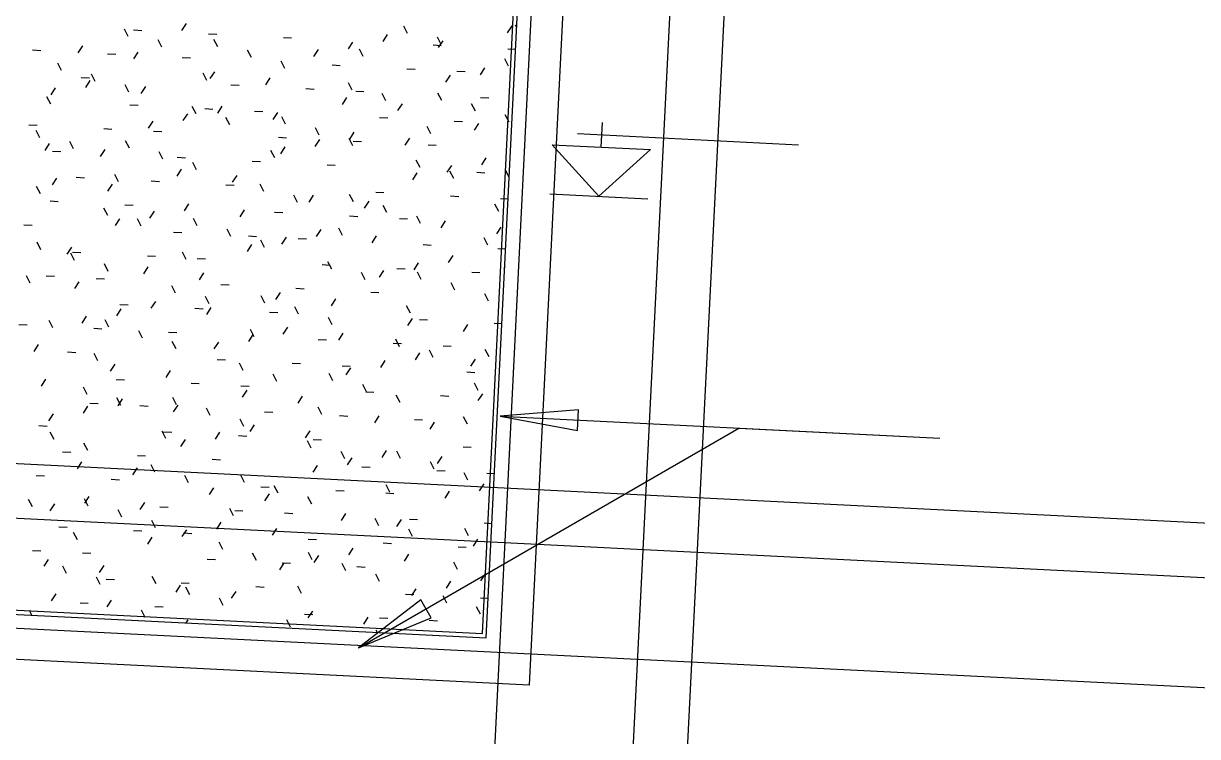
# Model space of a CAD drawing. Extents: x 549999 to 550212, y 1838161 to 1838467.
# Drawn here: x 550120.154 to 550124.451, y 1838343.863 to 1838346.472 of the extents above; entities that cross this region are included whole.
import ezdxf

# ---------------------------------------------------------------- set-up
doc = ezdxf.new("R2010")
doc.units = 0
for name, color, linetype in [('Level 15', 7, 'Continuous'), ('Level 18', 7, 'Continuous'), ('Level 20', 7, 'Continuous'), ('Level 22', 7, 'Continuous'), ('Level 24', 7, 'Continuous'), ('Level 4', 7, 'Continuous'), ('Level 8', 7, 'Continuous')]:
    doc.layers.add(name, color=color, linetype=linetype)

# ---------------------------------------------------------------- blocks, each defined once
blk = doc.blocks.new('FLOO10')
at = {"layer": 'Level 8'}
for p, q in [((-151.49, -482.9), (-151.49, 127.1)), ((-171.49, 107.1), (-171.49, -462.9))]:
    blk.add_line(p, q, dxfattribs=at)
blk = doc.blocks.new('SPOT_0')
at = {"layer": 'Level 24'}
for p, q in [((0, 0.2), (0, 0.3)), ((-0.1, 0.25), (0.8, 0.25)), ((0, 0), (-0.2, 0.2)), ((-0.2, 0.2), (0.2, 0.2)), ((0, 0), (-0.2, 0.2)), ((-0.2, 0.2), (0.2, 0.2)), ((0.2, 0.2), (0, 0)), ((0.2, 0.2), (0, 0)), ((-0.2, 0), (0.2, 0))]:
    blk.add_line(p, q, dxfattribs=at)

msp = doc.modelspace()

# ---------------------------------------------------------------- linework, layer by layer
at = {"layer": 'Level 15'}
for p, q in [((550120.749, 1838346.4718), (550120.7326, 1838346.4464)), ((550121.5598, 1838346.4352), (550121.546, 1838346.462)), ((550121.9412, 1838346.4636), (550121.9248, 1838346.4383)), ((550121.9595, 1838346.4572), (550121.9549, 1838346.4661)), ((550120.5375, 1838346.4249), (550120.5237, 1838346.4518)), ((550120.5573, 1838346.4485), (550120.5874, 1838346.447)), ((550120.8313, 1838346.4348), (550120.8614, 1838346.4333)), ((550120.865, 1838346.3873), (550120.8513, 1838346.4142)), ((550121.1052, 1838346.4211), (550121.1354, 1838346.4196)), ((550121.4851, 1838346.4317), (550121.4688, 1838346.4063)), ((550121.6829, 1838346.3955), (550121.6691, 1838346.4223)), ((550120.1874, 1838346.3754), (550120.2176, 1838346.3739)), ((550120.3697, 1838346.3902), (550120.3534, 1838346.3648)), ((550120.6606, 1838346.3853), (550120.6468, 1838346.4121)), ((550120.9881, 1838346.3477), (550120.9744, 1838346.3745)), ((550121.2323, 1838346.3773), (550121.2159, 1838346.3519)), ((550121.3587, 1838346.4045), (550121.3423, 1838346.3791)), ((550121.397, 1838346.3517), (550121.3833, 1838346.3786)), ((550121.6532, 1838346.3937), (550121.6833, 1838346.3922)), ((550121.6884, 1838346.4092), (550121.672, 1838346.3839)), ((550121.9272, 1838346.38), (550121.9556, 1838346.3786)), ((550120.4614, 1838346.3617), (550120.4915, 1838346.3602)), ((550120.573, 1838346.3678), (550120.5566, 1838346.3424)), ((550120.7354, 1838346.348), (550120.7655, 1838346.3465)), ((550121.1112, 1838346.308), (550121.0974, 1838346.3348)), ((550121.929, 1838346.3162), (550121.9153, 1838346.343)), ((550120.2934, 1838346.2998), (550120.2796, 1838346.3267)), ((550120.4165, 1838346.2601), (550120.4027, 1838346.287)), ((550120.8254, 1838346.2642), (550120.8116, 1838346.2911)), ((550120.853, 1838346.2957), (550120.8366, 1838346.2704)), ((550121.2833, 1838346.3206), (550121.3135, 1838346.3191)), ((550121.5573, 1838346.3069), (550121.5874, 1838346.3054)), ((550121.74, 1838346.2978), (550121.7701, 1838346.2963)), ((550121.842, 1838346.31), (550121.8256, 1838346.2847)), ((550121.9522, 1838346.3122), (550121.952, 1838346.3119)), ((550120.3655, 1838346.275), (550120.3956, 1838346.2735)), ((550120.3969, 1838346.2638), (550120.3806, 1838346.2384)), ((550120.5396, 1838346.2205), (550120.5258, 1838346.2473)), ((550120.9135, 1838346.2476), (550120.9436, 1838346.2461)), ((550121.0562, 1838346.2733), (550121.0399, 1838346.2479)), ((550121.3574, 1838346.2287), (550121.3436, 1838346.2555)), ((550121.7156, 1838346.2828), (550121.6992, 1838346.2575)), ((550120.2537, 1838346.1767), (550120.24, 1838346.2036)), ((550120.2705, 1838346.2366), (550120.2541, 1838346.2112)), ((550120.6002, 1838346.2413), (550120.5838, 1838346.216)), ((550121.1874, 1838346.2339), (550121.2176, 1838346.2324)), ((550121.3363, 1838346.2013), (550121.3199, 1838346.1759)), ((550121.3701, 1838346.2247), (550121.4002, 1838346.2232)), ((550121.4805, 1838346.189), (550121.4667, 1838346.2158)), ((550121.6849, 1838346.191), (550121.6712, 1838346.2179)), ((550121.8267, 1838346.2019), (550121.8569, 1838346.2004)), ((550120.5436, 1838346.1745), (550120.5737, 1838346.173)), ((550120.7857, 1838346.1412), (550120.772, 1838346.168)), ((550120.8176, 1838346.1608), (550120.8477, 1838346.1593)), ((550120.8802, 1838346.1693), (550120.8638, 1838346.1439)), ((550121.5395, 1838346.1788), (550121.5231, 1838346.1535)), ((550121.808, 1838346.1514), (550121.7942, 1838346.1782)), ((550120.6274, 1838346.1149), (550120.611, 1838346.0896)), ((550120.7538, 1838346.1421), (550120.7374, 1838346.1168)), ((550120.9088, 1838346.1015), (550120.895, 1838346.1283)), ((550121.0002, 1838346.1517), (550121.0304, 1838346.1502)), ((550121.0834, 1838346.1469), (550121.0671, 1838346.1215)), ((550121.1133, 1838346.1035), (550121.0995, 1838346.1304)), ((550121.4569, 1838346.1288), (550121.487, 1838346.1273)), ((550121.7308, 1838346.1151), (550121.761, 1838346.1136)), ((550121.9311, 1838346.1117), (550121.9173, 1838346.1386)), ((550120.1737, 1838346.1014), (550120.2039, 1838346.0999)), ((550120.2141, 1838346.0536), (550120.2003, 1838346.0805)), ((550120.4477, 1838346.0877), (550120.4778, 1838346.0862)), ((550120.6304, 1838346.0786), (550120.6605, 1838346.0771)), ((550121.2363, 1838346.0639), (550121.2226, 1838346.0907)), ((550121.3635, 1838346.0748), (550121.3471, 1838346.0495)), ((550121.6453, 1838346.068), (550121.6315, 1838346.0948)), ((550121.8196, 1838346.1068), (550121.8032, 1838346.0814)), ((550120.2481, 1838346.0333), (550120.2317, 1838346.008)), ((550120.3371, 1838346.014), (550120.3234, 1838346.0408)), ((550120.5416, 1838346.016), (550120.5278, 1838346.0429)), ((550121.087, 1838346.0558), (550121.1171, 1838346.0543)), ((550121.2371, 1838346.0476), (550121.2207, 1838346.0223)), ((550121.3594, 1838346.0242), (550121.3457, 1838346.0511)), ((550121.361, 1838346.0421), (550121.3911, 1838346.0406)), ((550121.5667, 1838346.0524), (550121.5503, 1838346.0271)), ((550121.6349, 1838346.0284), (550121.6651, 1838346.0269)), ((550120.2605, 1838346.0055), (550120.2906, 1838346.004)), ((550120.4513, 1838346.0109), (550120.4349, 1838345.9856)), ((550120.6647, 1838345.9764), (550120.6509, 1838346.0032)), ((550121.0736, 1838345.9805), (550121.0598, 1838346.0073)), ((550121.1106, 1838346.0204), (550121.0943, 1838345.9951)), ((550120.7171, 1838345.9827), (550120.7473, 1838345.9812)), ((550120.7878, 1838345.9367), (550120.774, 1838345.9635)), ((550120.9911, 1838345.969), (550121.0212, 1838345.9675)), ((550121.2651, 1838345.9553), (550121.2952, 1838345.9538)), ((550121.6056, 1838345.9449), (550121.5918, 1838345.9717)), ((550121.7203, 1838345.9532), (550121.704, 1838345.9278)), ((550121.8468, 1838345.9804), (550121.8304, 1838345.955)), ((550120.2753, 1838345.9069), (550120.2589, 1838345.8816)), ((550120.3472, 1838345.9097), (550120.3774, 1838345.9081)), ((550120.5019, 1838345.8929), (550120.4882, 1838345.9198)), ((550120.7314, 1838345.9389), (550120.715, 1838345.9135)), ((550120.9346, 1838345.9164), (550120.9182, 1838345.8911)), ((550121.5939, 1838345.926), (550121.5775, 1838345.9006)), ((550121.7287, 1838345.9052), (550121.7149, 1838345.9321)), ((550121.813, 1838345.9279), (550121.8432, 1838345.9264)), ((550121.9321, 1838345.9093), (550121.9194, 1838345.9341)), ((550120.2161, 1838345.8492), (550120.2023, 1838345.876)), ((550120.4785, 1838345.8845), (550120.4621, 1838345.8591)), ((550120.6212, 1838345.896), (550120.6514, 1838345.8945)), ((550120.8952, 1838345.8823), (550120.9253, 1838345.8808)), ((550121.0339, 1838345.8574), (550121.0202, 1838345.8842)), ((550120.2514, 1838345.8229), (550120.2815, 1838345.8214)), ((550120.7585, 1838345.8124), (550120.7422, 1838345.7871)), ((550121.157, 1838345.8177), (550121.1432, 1838345.8446)), ((550121.2146, 1838345.8444), (550121.1983, 1838345.8191)), ((550121.3615, 1838345.8197), (550121.3477, 1838345.8466)), ((550121.4179, 1838345.822), (550121.4015, 1838345.7966)), ((550121.4432, 1838345.8549), (550121.4733, 1838345.8534)), ((550121.7171, 1838345.8412), (550121.7473, 1838345.8397)), ((550121.8998, 1838345.832), (550121.9282, 1838345.8306)), ((550120.4623, 1838345.7699), (550120.4485, 1838345.7967)), ((550120.5253, 1838345.8092), (550120.5555, 1838345.8077)), ((550120.6321, 1838345.7853), (550120.6157, 1838345.7599)), ((550120.9618, 1838345.79), (550120.9454, 1838345.7647)), ((550121.0733, 1838345.7818), (550121.1034, 1838345.7803)), ((550121.4845, 1838345.7801), (550121.4708, 1838345.8069)), ((550121.8935, 1838345.7842), (550121.8797, 1838345.811)), ((550120.1555, 1838345.7361), (550120.1856, 1838345.7346)), ((550120.5057, 1838345.7581), (550120.4893, 1838345.7327)), ((550120.5854, 1838345.7302), (550120.5716, 1838345.757)), ((550120.7898, 1838345.7322), (550120.776, 1838345.7591)), ((550121.3473, 1838345.7681), (550121.3774, 1838345.7666)), ((550121.5299, 1838345.759), (550121.5601, 1838345.7575)), ((550121.6076, 1838345.7404), (550121.5939, 1838345.7673)), ((550121.6979, 1838345.7499), (550121.6815, 1838345.7246)), ((550121.9011, 1838345.7275), (550121.8848, 1838345.7022)), ((550120.7034, 1838345.7087), (550120.7336, 1838345.7072)), ((550120.9129, 1838345.6926), (550120.8991, 1838345.7194)), ((550120.9774, 1838345.695), (550121.0075, 1838345.6935)), ((550121.1154, 1838345.6908), (550121.099, 1838345.6654)), ((550121.16, 1838345.6859), (550121.1902, 1838345.6844)), ((550121.2418, 1838345.718), (550121.2254, 1838345.6926)), ((550121.3218, 1838345.6967), (550121.308, 1838345.7235)), ((550121.4451, 1838345.6956), (550121.4287, 1838345.6702)), ((550121.8538, 1838345.6611), (550121.84, 1838345.6879)), ((550120.2181, 1838345.6447), (550120.2044, 1838345.6716)), ((550120.3297, 1838345.6541), (550120.3133, 1838345.6287)), ((550120.989, 1838345.6636), (550120.9726, 1838345.6383)), ((550121.036, 1838345.6529), (550121.0222, 1838345.6798)), ((550121.6167, 1838345.6631), (550121.6468, 1838345.6616)), ((550121.8907, 1838345.6494), (550121.919, 1838345.648)), ((550120.3412, 1838345.6051), (550120.3275, 1838345.6319)), ((550120.3335, 1838345.6357), (550120.3637, 1838345.6342)), ((550120.6075, 1838345.622), (550120.6377, 1838345.6205)), ((550120.7501, 1838345.6092), (550120.7364, 1838345.636)), ((550120.7902, 1838345.6128), (550120.8203, 1838345.6113)), ((550121.2821, 1838345.5736), (550121.2684, 1838345.6004)), ((550121.7251, 1838345.6235), (550121.7087, 1838345.5982)), ((550120.4643, 1838345.5654), (550120.4506, 1838345.5923)), ((550120.6097, 1838345.582), (550120.5933, 1838345.5567)), ((550120.8129, 1838345.5596), (550120.7966, 1838345.5343)), ((550121.2468, 1838345.59), (550121.2769, 1838345.5885)), ((550121.4052, 1838345.5339), (550121.3915, 1838345.5608)), ((550121.4722, 1838345.5691), (550121.4559, 1838345.5438)), ((550121.5208, 1838345.5763), (550121.5509, 1838345.5748)), ((550121.5987, 1838345.5963), (550121.5823, 1838345.571)), ((550121.6097, 1838345.536), (550121.5959, 1838345.5628)), ((550121.7948, 1838345.5626), (550121.8249, 1838345.5611)), ((550121.9157, 1838345.5816), (550121.912, 1838345.5757)), ((550120.1785, 1838345.5217), (550120.1647, 1838345.5485)), ((550120.2377, 1838345.5489), (550120.2678, 1838345.5474)), ((550120.3568, 1838345.5276), (550120.3405, 1838345.5023)), ((550120.4203, 1838345.5398), (550120.4504, 1838345.5383)), ((550120.7105, 1838345.4861), (550120.6967, 1838345.5129)), ((550120.8769, 1838345.517), (550120.9071, 1838345.5155)), ((550121.7328, 1838345.4963), (550121.719, 1838345.5232)), ((550120.8336, 1838345.4464), (550120.8198, 1838345.4733)), ((550121.038, 1838345.4485), (550121.0243, 1838345.4753)), ((550121.093, 1838345.4876), (550121.0766, 1838345.4622)), ((550121.1509, 1838345.5033), (550121.1811, 1838345.5018)), ((550121.4249, 1838345.4896), (550121.455, 1838345.4881)), ((550121.8558, 1838345.4566), (550121.8421, 1838345.4835)), ((550120.5105, 1838345.4284), (550120.4941, 1838345.4031)), ((550120.5071, 1838345.4439), (550120.5372, 1838345.4424)), ((550120.6369, 1838345.4556), (550120.6205, 1838345.4303)), ((550120.781, 1838345.4302), (550120.8112, 1838345.4287)), ((550120.8401, 1838345.4332), (550120.8237, 1838345.4078)), ((550121.1611, 1838345.4088), (550121.1473, 1838345.4356)), ((550121.2962, 1838345.4651), (550121.2798, 1838345.4398)), ((550121.57, 1838345.4129), (550121.5562, 1838345.4397)), ((550120.2619, 1838345.3589), (550120.2481, 1838345.3858)), ((550120.384, 1838345.4012), (550120.3677, 1838345.3759)), ((550120.4664, 1838345.3609), (550120.4526, 1838345.3878)), ((550121.055, 1838345.4165), (550121.0852, 1838345.415)), ((550121.2842, 1838345.3691), (550121.2704, 1838345.396)), ((550121.5762, 1838345.3931), (550121.5599, 1838345.3677)), ((550121.603, 1838345.3891), (550121.6331, 1838345.3876)), ((550120.1372, 1838345.3708), (550120.1673, 1838345.3693)), ((550120.4112, 1838345.3571), (550120.4413, 1838345.3556)), ((550120.5894, 1838345.3213), (550120.5757, 1838345.3481)), ((550120.6852, 1838345.3434), (550120.7153, 1838345.3419)), ((550120.9984, 1838345.3254), (550120.9846, 1838345.3522)), ((550121.1202, 1838345.3611), (550121.1038, 1838345.3358)), ((550121.7795, 1838345.3707), (550121.7631, 1838345.3453)), ((550121.877, 1838345.3754), (550121.9053, 1838345.374)), ((550120.208, 1838345.2972), (550120.1916, 1838345.2719)), ((550120.7125, 1838345.2816), (550120.6988, 1838345.3085)), ((550120.8673, 1838345.3067), (550120.8509, 1838345.2814)), ((550120.9937, 1838345.3339), (550120.9774, 1838345.3086)), ((550121.2331, 1838345.316), (550121.2632, 1838345.3145)), ((550121.3234, 1838345.3387), (550121.307, 1838345.3134)), ((550121.5071, 1838345.3023), (550121.5372, 1838345.3008)), ((550121.5303, 1838345.2898), (550121.5166, 1838345.3167)), ((550120.3153, 1838345.2704), (550120.3454, 1838345.2689)), ((550120.4267, 1838345.2379), (550120.4129, 1838345.2647)), ((550121.6034, 1838345.2667), (550121.5871, 1838345.2413)), ((550121.6534, 1838345.2501), (550121.6397, 1838345.277)), ((550121.6897, 1838345.2932), (550121.7199, 1838345.2917)), ((550121.8579, 1838345.2522), (550121.8441, 1838345.279)), ((550120.488, 1838345.2252), (550120.4717, 1838345.1998)), ((550120.8632, 1838345.243), (550120.8934, 1838345.2415)), ((550120.9587, 1838345.2023), (550120.9449, 1838345.2291)), ((550121.1372, 1838345.2293), (550121.1674, 1838345.2278)), ((550121.3199, 1838345.2202), (550121.35, 1838345.2186)), ((550121.3506, 1838345.2123), (550121.3342, 1838345.1869)), ((550121.477, 1838345.2395), (550121.4606, 1838345.2141)), ((550121.8067, 1838345.2442), (550121.7903, 1838345.2189)), ((550120.2352, 1838345.1708), (550120.2188, 1838345.1454)), ((550120.4934, 1838345.1699), (550120.5235, 1838345.1684)), ((550120.6913, 1838345.2027), (550120.6749, 1838345.1774)), ((550121.0818, 1838345.1626), (550121.068, 1838345.1895)), ((550121.2862, 1838345.1647), (550121.2725, 1838345.1915)), ((550121.7765, 1838345.1973), (550121.8066, 1838345.1958)), ((550120.387, 1838345.1148), (550120.3733, 1838345.1416)), ((550120.7673, 1838345.1562), (550120.7975, 1838345.1547)), ((550120.95, 1838345.1471), (550120.9801, 1838345.1456)), ((550120.9713, 1838345.1307), (550120.9549, 1838345.1054)), ((550121.4093, 1838345.125), (550121.3955, 1838345.1519)), ((550121.8182, 1838345.1291), (550121.8045, 1838345.1559)), ((550120.3975, 1838345.0832), (550120.4276, 1838345.0816)), ((550120.5101, 1838345.0751), (550120.4963, 1838345.102)), ((550120.5152, 1838345.0988), (550120.4989, 1838345.0734)), ((550120.7146, 1838345.0772), (550120.7008, 1838345.104)), ((550121.1745, 1838345.1083), (550121.1582, 1838345.0829)), ((550121.4066, 1838345.1243), (550121.4368, 1838345.1228)), ((550121.5324, 1838345.0853), (550121.5186, 1838345.1122)), ((550121.6806, 1838345.1106), (550121.7107, 1838345.1091)), ((550121.8339, 1838345.1178), (550121.8175, 1838345.0925)), ((550120.2624, 1838345.0444), (550120.246, 1838345.019)), ((550120.3888, 1838345.0716), (550120.3724, 1838345.0462)), ((550120.5801, 1838345.074), (550120.6103, 1838345.0725)), ((550120.7185, 1838345.0763), (550120.7021, 1838345.051)), ((550120.8377, 1838345.0375), (550120.8239, 1838345.0644)), ((550121.0368, 1838345.0512), (550121.0669, 1838345.0497)), ((550121.2466, 1838345.0416), (550121.2328, 1838345.0684)), ((550120.2103, 1838345.001), (550120.2404, 1838344.9995)), ((550120.9607, 1838344.9978), (550120.947, 1838345.0247)), ((550120.9985, 1838345.0043), (550120.9821, 1838344.9789)), ((550121.3107, 1838345.0375), (550121.3409, 1838345.036)), ((550121.4546, 1838345.0362), (550121.4382, 1838345.0109)), ((550121.5847, 1838345.0238), (550121.6149, 1838345.0223)), ((550121.6578, 1838345.0138), (550121.6414, 1838344.9885)), ((550121.7786, 1838345.006), (550121.7648, 1838345.0329)), ((550120.266, 1838344.95), (550120.2522, 1838344.9768)), ((550120.6749, 1838344.9541), (550120.6611, 1838344.9809)), ((550120.6669, 1838344.9781), (550120.697, 1838344.9766)), ((550120.8721, 1838344.9771), (550120.8557, 1838344.9517)), ((550120.9409, 1838344.9644), (550120.971, 1838344.9629)), ((550121.2017, 1838344.9819), (550121.1854, 1838344.9565)), ((550120.3891, 1838344.9103), (550120.3753, 1838344.9372)), ((550120.7456, 1838344.9499), (550120.7293, 1838344.9246)), ((550121.2069, 1838344.9185), (550121.1931, 1838344.9454)), ((550121.2148, 1838344.9507), (550121.245, 1838344.9492)), ((550121.7628, 1838344.9233), (550121.7929, 1838344.9218)), ((550120.297, 1838344.9051), (550120.3272, 1838344.9036)), ((550120.3664, 1838344.8683), (550120.35, 1838344.843)), ((550120.571, 1838344.8914), (550120.6011, 1838344.8899)), ((550120.845, 1838344.8777), (550120.8751, 1838344.8762)), ((550121.33, 1838344.8788), (550121.3162, 1838344.9057)), ((550121.3553, 1838344.8826), (550121.339, 1838344.8573)), ((550121.4818, 1838344.9098), (550121.4654, 1838344.8845)), ((550121.5344, 1838344.8809), (550121.5207, 1838344.9077)), ((550121.6575, 1838344.8412), (550121.6438, 1838344.8681)), ((550121.685, 1838344.8874), (550121.6686, 1838344.862)), ((550120.5696, 1838344.8459), (550120.5532, 1838344.8206)), ((550120.6352, 1838344.831), (550120.6215, 1838344.8579)), ((550121.2289, 1838344.8554), (550121.2125, 1838344.8301)), ((550121.3929, 1838344.8503), (550121.4231, 1838344.8488)), ((550121.6669, 1838344.8366), (550121.697, 1838344.8351)), ((550121.7806, 1838344.8016), (550121.7668, 1838344.8284)), ((550121.8496, 1838344.8275), (550121.8779, 1838344.826)), ((550120.2011, 1838344.8183), (550120.2313, 1838344.8168)), ((550120.4751, 1838344.8046), (550120.5052, 1838344.8031)), ((550120.7583, 1838344.7913), (550120.7446, 1838344.8182)), ((550120.9628, 1838344.7934), (550120.949, 1838344.8202)), ((550121.4948, 1838344.7578), (550121.481, 1838344.7847)), ((550121.8386, 1838344.7882), (550121.8222, 1838344.7628)), ((550120.3936, 1838344.7419), (550120.3772, 1838344.7166)), ((550120.8496, 1838344.7739), (550120.8333, 1838344.7485)), ((550121.0231, 1838344.7772), (550121.0532, 1838344.7757)), ((550121.0529, 1838344.7514), (550121.0365, 1838344.7261)), ((550121.0859, 1838344.7537), (550121.0721, 1838344.7806)), ((550121.2089, 1838344.7141), (550121.1952, 1838344.7409)), ((550121.297, 1838344.7635), (550121.3272, 1838344.762)), ((550121.4797, 1838344.7544), (550121.5098, 1838344.7529)), ((550121.7122, 1838344.761), (550121.6958, 1838344.7356)), ((550120.1867, 1838344.7038), (550120.1729, 1838344.7307)), ((550120.2671, 1838344.7147), (550120.2508, 1838344.6894)), ((550120.3911, 1838344.7059), (550120.3774, 1838344.7327)), ((550120.5968, 1838344.7195), (550120.5804, 1838344.6941)), ((550120.6532, 1838344.7042), (550120.6833, 1838344.7026)), ((550120.9231, 1838344.6703), (550120.9094, 1838344.6972)), ((550120.5142, 1838344.6662), (550120.5004, 1838344.6931)), ((550120.6373, 1838344.6265), (550120.6235, 1838344.6534)), ((550120.9272, 1838344.6905), (550120.9573, 1838344.689)), ((550121.1098, 1838344.6813), (550121.14, 1838344.6798)), ((550121.3329, 1838344.6794), (550121.3165, 1838344.654)), ((550121.4551, 1838344.6347), (550121.4413, 1838344.6616)), ((550121.5362, 1838344.657), (550121.5198, 1838344.6316)), ((550121.5665, 1838344.6585), (550121.5966, 1838344.657)), ((550120.2833, 1838344.6311), (550120.3135, 1838344.6296)), ((550120.3515, 1838344.5828), (550120.3377, 1838344.6096)), ((550120.5573, 1838344.6174), (550120.5874, 1838344.6159)), ((550120.7504, 1838344.6202), (550120.734, 1838344.5949)), ((550120.8768, 1838344.6474), (550120.8605, 1838344.6221)), ((550121.0801, 1838344.625), (550121.0637, 1838344.5997)), ((550121.5782, 1838344.5951), (550121.5644, 1838344.6219)), ((550121.7826, 1838344.5971), (550121.7689, 1838344.624)), ((550121.8404, 1838344.6448), (550121.8688, 1838344.6434)), ((550120.624, 1838344.5931), (550120.6076, 1838344.5677)), ((550120.74, 1838344.6083), (550120.7701, 1838344.6068)), ((550120.8834, 1838344.5472), (550120.8697, 1838344.5741)), ((550121.1966, 1838344.5854), (550121.2267, 1838344.5839)), ((550121.4706, 1838344.5717), (550121.5007, 1838344.5702)), ((550121.8162, 1838344.5849), (550121.7998, 1838344.5596)), ((550120.1874, 1838344.5443), (550120.2176, 1838344.5428)), ((550120.3701, 1838344.5352), (550120.4002, 1838344.5337)), ((550121.0065, 1838344.5076), (550120.9928, 1838344.5344)), ((550121.211, 1838344.5096), (550121.1972, 1838344.5364)), ((550121.2337, 1838344.5258), (550121.2173, 1838344.5004)), ((550121.3601, 1838344.553), (550121.3437, 1838344.5276)), ((550121.5633, 1838344.5305), (550121.547, 1838344.5052)), ((550121.7445, 1838344.558), (550121.7747, 1838344.5565)), ((550120.2447, 1838344.5115), (550120.2283, 1838344.4861)), ((550120.3118, 1838344.4597), (550120.298, 1838344.4866)), ((550120.4479, 1838344.4891), (550120.4316, 1838344.4637)), ((550120.8267, 1838344.5124), (550120.8569, 1838344.5109)), ((550121.1073, 1838344.4986), (550121.0909, 1838344.4732)), ((550121.1007, 1838344.4987), (550121.1308, 1838344.4972)), ((550121.3341, 1838344.4699), (550121.3203, 1838344.4968)), ((550121.3747, 1838344.485), (550121.4048, 1838344.4835)), ((550121.743, 1838344.474), (550121.7292, 1838344.5009)), ((550120.4349, 1838344.42), (550120.4211, 1838344.4469)), ((550120.4568, 1838344.4393), (550120.487, 1838344.4378)), ((550120.6393, 1838344.4221), (550120.6256, 1838344.4489)), ((550121.4572, 1838344.4303), (550121.4434, 1838344.4571)), ((550121.8434, 1838344.4585), (550121.827, 1838344.4331)), ((550120.728, 1838344.417), (550120.7116, 1838344.3917)), ((550120.7308, 1838344.4256), (550120.761, 1838344.4241)), ((550120.7624, 1838344.3824), (550120.7486, 1838344.4093)), ((550120.9312, 1838344.3946), (550120.9148, 1838344.3692)), ((550121.0048, 1838344.4119), (550121.0349, 1838344.4104)), ((550121.1713, 1838344.3865), (550121.1576, 1838344.4134)), ((550121.5905, 1838344.4041), (550121.5742, 1838344.3788)), ((550121.717, 1838344.4313), (550121.7006, 1838344.406)), ((550120.2719, 1838344.3851), (550120.2555, 1838344.3597)), ((550120.361, 1838344.3525), (550120.3911, 1838344.351)), ((550120.4751, 1838344.3626), (550120.4588, 1838344.3373)), ((550120.8855, 1838344.3428), (550120.8717, 1838344.3696)), ((550121.5528, 1838344.3845), (550121.5829, 1838344.383)), ((550121.7033, 1838344.3509), (550121.6896, 1838344.3778)), ((550121.8267, 1838344.3708), (550121.8551, 1838344.3694)), ((550120.1842, 1838344.3076), (550120.177, 1838344.3218)), ((550120.5997, 1838344.299), (550120.5859, 1838344.3259)), ((550120.6349, 1838344.3389), (550120.6651, 1838344.3373)), ((550121.1829, 1838344.3115), (550121.213, 1838344.31)), ((550121.2113, 1838344.3225), (550121.1949, 1838344.2972)), ((550121.8264, 1838344.3113), (550121.8126, 1838344.3381)), ((550120.7552, 1838344.2906), (550120.748, 1838344.2795)), ((550121.1317, 1838344.2634), (550121.1179, 1838344.2903)), ((550121.4145, 1838344.3001), (550121.3981, 1838344.2748)), ((550121.4569, 1838344.2978), (550121.487, 1838344.2963)), ((550121.6395, 1838344.2886), (550121.6697, 1838344.2871)), ((550121.4497, 1838344.2444), (550121.4454, 1838344.2527))]:
    msp.add_line(p, q, dxfattribs=at)
at = {"layer": 'Level 18'}
for p, q in [((550122.8254, 1838362.7772), (550121.7645, 1838341.5558)), ((550111.1088, 1838344.7113), (550140.2422, 1838343.2548))]:
    msp.add_line(p, q, dxfattribs=at)
at = {"layer": 'Level 20'}
for p, q in [((550177.3473, 1838342.0006), (550116.2835, 1838345.0533)), ((550177.3373, 1838341.8008), (550116.2736, 1838344.8536))]:
    msp.add_line(p, q, dxfattribs=at)
at = {"layer": 'Level 22'}
for p, q in [((550122.186, 1838345.0586), (550121.8987, 1838345.0353)), ((550122.186, 1838345.0586), (550121.8987, 1838345.0353)), ((550122.1822, 1838344.9834), (550122.186, 1838345.0586)), ((550122.1822, 1838344.9834), (550122.186, 1838345.0586)), ((550121.8987, 1838345.0353), (550122.1822, 1838344.9834)), ((550121.8987, 1838345.0353), (550122.1822, 1838344.9834)), ((550121.8987, 1838345.0353), (550123.508, 1838344.9548)), ((550121.3804, 1838344.1875), (550122.7723, 1838344.9916)), ((550122.7723, 1838344.9916), (550123.508, 1838344.9548)), ((550121.609, 1838344.363), (550121.3804, 1838344.1875)), ((550121.609, 1838344.363), (550121.3804, 1838344.1875)), ((550121.6466, 1838344.2978), (550121.609, 1838344.363)), ((550121.6466, 1838344.2978), (550121.609, 1838344.363)), ((550121.3804, 1838344.1875), (550121.6466, 1838344.2978)), ((550121.3804, 1838344.1875), (550121.6466, 1838344.2978))]:
    msp.add_line(p, q, dxfattribs=at)
at = {"layer": 'Level 4'}
for p, q in [((550121.8336, 1838344.2402), (550122.1924, 1838351.4162)), ((550122.3722, 1838351.4072), (550122.0044, 1838344.0514)), ((550116.5352, 1838344.5051), (550121.8336, 1838344.2402)), ((550122.0044, 1838344.0514), (550115.7822, 1838344.3625))]:
    msp.add_line(p, q, dxfattribs=at)
at = {"layer": 'Level 8'}
for p, q in [((550121.8479, 1838344.2245), (550122.2074, 1838351.4155)), ((550115.9552, 1838344.5191), (550121.8479, 1838344.2245))]:
    msp.add_line(p, q, dxfattribs=at)

# ---------------------------------------------------------------- block references
at = {"layer": 'Level 24', "xscale": 0.9000000000000004, "yscale": 0.9, "rotation": -2.8619937920406366}
msp.add_blockref('SPOT_0', (550122.26, 1838345.84), dxfattribs=at)
at = {"layer": 'Level 8', "xscale": 0.010000000000000004, "yscale": 0.01, "rotation": -2.8619937920406366}
msp.add_blockref('FLOO10', (550124.32, 1838348.19), dxfattribs=at)

doc.saveas('drawing.dxf')
